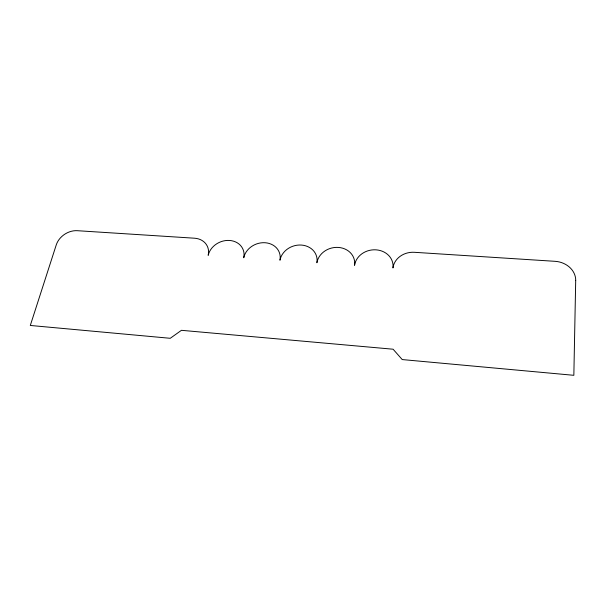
<?xml version="1.0" encoding="UTF-8"?>
<svg xmlns="http://www.w3.org/2000/svg" width="606" height="606" viewBox="0 0 606 606"><rect width="100%" height="100%" fill="white"/><g stroke="black" fill="none" stroke-linecap="round" stroke-linejoin="round"><path stroke-width="0.91" d="M575.7 280.472L573.844 375.311L402.225 359.57L393.097 349.215L181.452 330.315L170.248 338.292L30.3 325.46L56.252 244.915A18.089 14.271 -33.1 0 1 77.303 230.697L194.534 238.211A18.453 15.423 -27.1 0 1 208.191 255.315A18.589 15.748 -24.5 0 1 229.53 240.453A18.589 15.748 -24.5 0 1 243.733 257.747A18.748 16.074 -21.4 0 1 265.11 242.733A18.748 16.074 -21.4 0 1 279.957 260.224A18.93 16.385 -17.8 0 1 301.379 245.059A18.93 16.385 -17.8 0 1 316.893 262.754A19.142 16.688 -13.6 0 1 338.345 247.422A19.142 16.688 -13.6 0 1 354.555 265.33A19.4 16.96 -9.1 0 1 376.038 249.839A19.4 16.96 -9.1 0 1 392.961 267.966A19.703 17.203 -4.4 0 1 414.383 252.301L555.119 261.322A21.119 17.854 9.2 0 1 575.7 280.472"/></g></svg>
